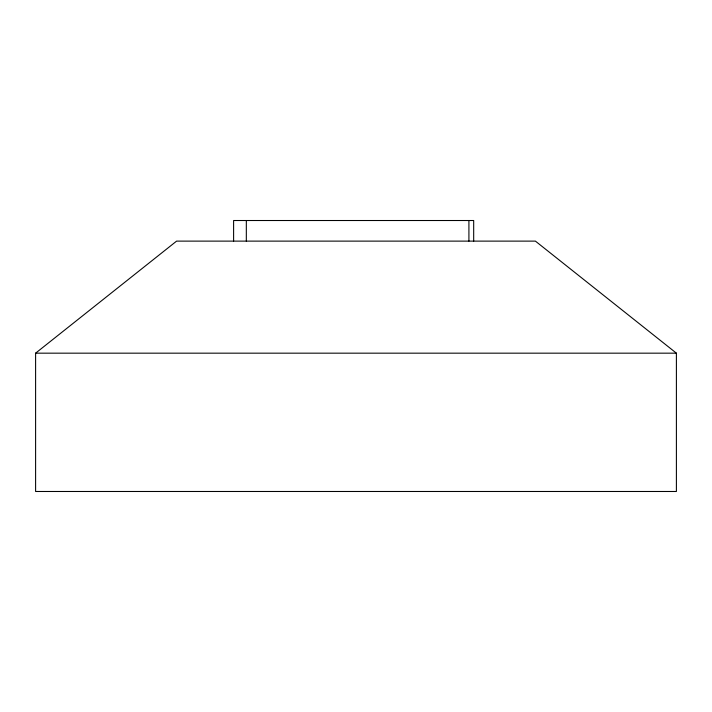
<?xml version="1.0" encoding="UTF-8"?>
<svg xmlns="http://www.w3.org/2000/svg" width="712" height="712" viewBox="0 0 712 712"><rect width="100%" height="100%" fill="white"/><g stroke="black" fill="none" stroke-linecap="round" stroke-linejoin="round"><path stroke-width="1.07" d="M35.6 353.17L176.594 241.119L535.406 241.119L676.4 353.17L676.4 491.485L35.6 491.485L35.6 353.17L676.4 353.17M473.685 241.119L473.685 220.515L233.607 220.515L233.607 241.119M468.914 220.515L468.914 241.119M246.325 220.515L246.325 241.119"/></g></svg>
